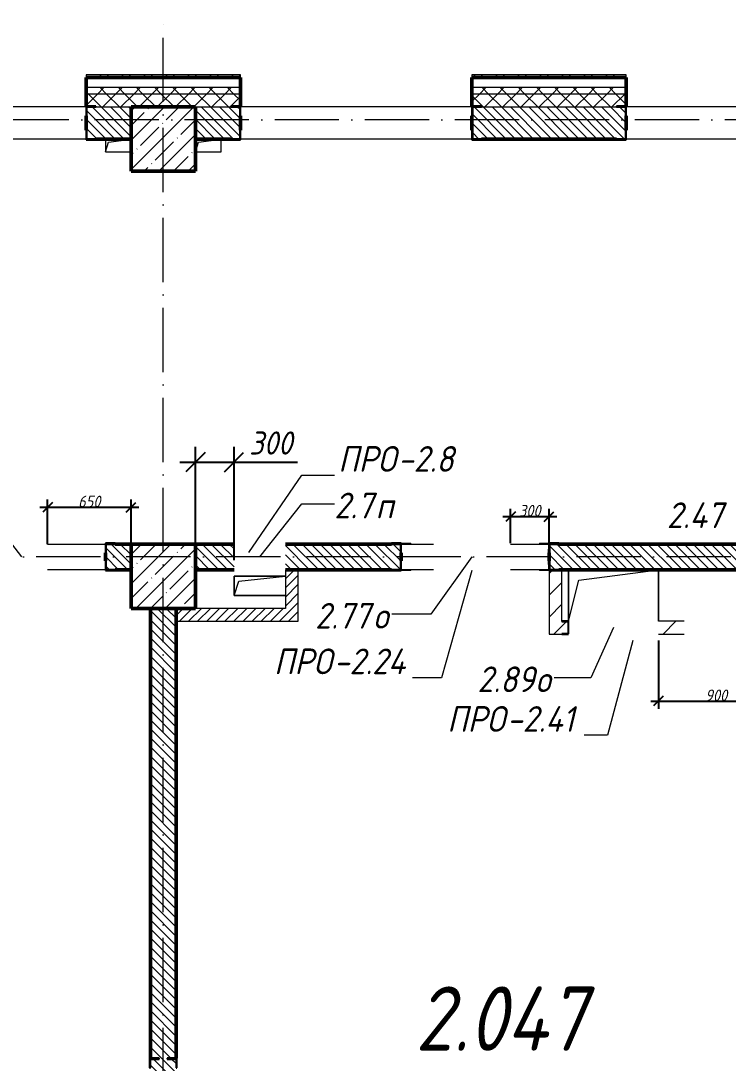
# Model space of a CAD drawing. Header units: millimetres. Extents: x -401725 to 250493, y 305116 to 802890.
# Drawn here: x 27833 to 33333, y 312586 to 320693 of the extents above; entities that cross this region are included whole.
import ezdxf

# ---------------------------------------------------------------- set-up
doc = ezdxf.new("R2010")
doc.units = ezdxf.units.MM
doc.linetypes.add('50_200_ШТРИХ_1Т_ш5_п1_п1_', pattern=[700, 500, -100, 0, -100])
for name, color, linetype, lineweight in [('A-____-____-DIMS', 7, 'Continuous', 9), ('A-FLOR-____-OTLN', 7, 'Continuous', 9), ('A-GENM-____-IDEN', 7, 'Continuous', 9), ('A-GENM-____-MCUT', 7, 'Continuous', 25), ('A-GENM-____-OTLN', 7, 'Continuous', 9), ('A-GENM-____-OTLN-1', 7, 'Continuous', 25), ('A-GLAZ-____-IDEN', 7, 'Continuous', 9), ('A-WALL-____-MCUT-2', 7, 'Continuous', 50), ('A-WALL-____-MCUT-3', 7, 'Continuous', 9), ('A-WALL-____-OTLN', 7, 'Continuous', 9), ('A-WALL-____-PATT-1', 7, 'Continuous', 9), ('A-WALL-FNSH-MCUT-1', 7, 'Continuous', 9), ('I-WALL-____-OTLN', 7, 'Continuous', 9), ('S-COLS-____-MCUT', 7, 'Continuous', 50), ('S-COLS-____-OTLN', 7, 'Continuous', 9), ('S-GRID-____-OTLN-1', 7, '50_200_ШТРИХ_1Т_ш5_п1_п1_', 9), ('Марки помещений', 7, 'Continuous', 9)]:
    doc.layers.add(name, color=color, linetype=linetype, lineweight=lineweight)
doc.styles.add('ISOCPEUR_I_10', font='isocpeui.ttf', dxfattribs={"width": 0.9, "height": 180})
doc.styles.add('ISOCPEUR_I_3', font='isocpeui.ttf', dxfattribs={"width": 0.85, "height": 2.2})
doc.styles.add('ISOCPEUR_I_7', font='isocpeui.ttf', dxfattribs={"width": 0.9, "height": 90})
doc.styles.add('ISOCPEUR_I_9', font='isocpeui.ttf', dxfattribs={"width": 0.9, "height": 250})
doc.dimstyles.new('ISO-1_8_0_9К_СРЕДНИЙ_Кладочные_2', dxfattribs={"dimscale": 304.8, "dimtxt": 89.638306, "dimasz": 0.246063, "dimexe": 0.19685, "dimexo": 0, "dimgap": 0, "dimtad": 1, "dimdec": 3, "dimrnd": 0.001, "dimdsep": 46, "dimtxsty": 'ISOCPEUR_I_7', "dimblk1": 'OBLIQUE', "dimblk2": 'OBLIQUE', "dimsah": 1, "dimcen": 0.09, "dimdle": 0.19685, "dimazin": 0, "dimtfac": 1, "dimtdec": 4, "dimtix": 1, "dimtmove": 1, "dimatfit": 3, "dimfxl": 1, "dimtvp": 1, "dimtolj": 1, "dimtzin": 0, "dimarcsym": 2})
doc.dimstyles.new('ISO-1_8_0_9К_СРЕДНИЙ_Кладочные_3', dxfattribs={"dimscale": 304.8, "dimtxt": 179.276612, "dimasz": 0.492126, "dimexe": 0.393701, "dimexo": 0, "dimgap": 0, "dimtad": 1, "dimdec": 3, "dimrnd": 0.001, "dimdsep": 46, "dimtxsty": 'ISOCPEUR_I_10', "dimblk1": 'OBLIQUE', "dimblk2": 'OBLIQUE', "dimsah": 1, "dimcen": 0.09, "dimdle": 0.393701, "dimazin": 0, "dimtfac": 1, "dimtdec": 4, "dimtix": 1, "dimtmove": 0, "dimatfit": 3, "dimfxl": 1, "dimtvp": 1, "dimtolj": 1, "dimtzin": 0, "dimarcsym": 2})
pattern_1 = [(135, (-15659.08, 310542.9), (-35.35534, -35.35534), [])]
pattern_2 = [(45, (-15659.08, 310542.9), (-70.71068, 70.71068), []), (135, (-15659.08, 310542.9), (-70.71068, -70.71068), [])]
pattern_3 = [(45, (-15659.08, 310542.9), (-35.35534, 35.35534), [])]
pattern_4 = [(45, (-15659.08, 310542.9), (-84.8528, 84.8528), [])]

# ---------------------------------------------------------------- blocks, each defined once
blk = doc.blocks.new('BSC_Колонна _Прямоугольная - 500х500-V90-АР1_План отверстий 2 этажа в осях 1-64_А-ГГ')
at = {"layer": 'S-COLS-____-OTLN'}
h = blk.add_hatch(dxfattribs=at)
h.set_pattern_fill('FP_119', color=256, style=0, pattern_type=2)
h.set_pattern_definition([(45, (-44600, -5831.04), (-114.04925, 114.04925), []), (45, (-44485.95, -5831.04), (-114.04925, 114.04925), [201.613, -40.323, 3.353, -36.97])])
h.paths.add_polyline_path([(-250, -250), (250, -250), (250, 250), (-250, 250)], flags=0)
at = {"layer": 'S-COLS-____-MCUT'}
for p, q in [((250, 250), (-250, 250)), ((-250, 250), (-250, -250)), ((250, -250), (250, 250)), ((-250, -250), (250, -250))]:
    blk.add_line(p, q, dxfattribs=at)
blk = doc.blocks.new('Фахверк_СКБ_Уголок - 250_2700-27497298-АР1_План отверстий 2 этажа в осях 1-64_А-ГГ')
at = {"layer": 'A-GENM-____-MCUT'}
for p, q in [((200, 181), (125, 181)), ((125, 181), (125, 106)), ((131, 106), (131, 175)), ((131, 175), (200, 175)), ((200, 175), (200, 181)), ((125, 106), (131, 106)), ((131, -6), (125, -6)), ((125, -6), (125, -81)), ((125, -81), (200, -81)), ((131, -75), (131, -6)), ((200, -75), (131, -75)), ((200, -81), (200, -75))]:
    blk.add_line(p, q, dxfattribs=at)
blk = doc.blocks.new('154_Стойка_СКБ_Уголок - СМ-2180_200-28268025-АР1_План отверстий 2 этажа в осях 1-64_А-ГГ')
at = {"layer": 'A-GENM-____-MCUT'}
for p, q in [((125, 156), (125, 81)), ((200, 156), (125, 156)), ((131, 81), (131, 150)), ((131, 150), (200, 150)), ((200, 150), (200, 156)), ((125, 81), (131, 81)), ((131, 19), (125, 19)), ((125, 19), (125, -56)), ((131, -50), (131, 19)), ((125, -56), (200, -56)), ((200, -50), (131, -50)), ((200, -56), (200, -50))]:
    blk.add_line(p, q, dxfattribs=at)
blk = doc.blocks.new('Стойка_Влож_Уголок_Опорный - Уголок-28213941-АР1_План отверстий 2 этажа в осях 1-64_А-ГГ')
at = {"layer": 'A-GENM-____-OTLN'}
for p, q in [((-212, -6), (-212, 0)), ((0, 0), (0, -6)), ((-212, -75), (-212, -6)), ((-212, -6), (-206, -6)), ((-212, -75), (-206, -75)), ((-6, -6), (0, -6)), ((-6, -75), (0, -75)), ((0, -6), (0, -75))]:
    blk.add_line(p, q, dxfattribs=at)
blk = doc.blocks.new('Стойка_Влож_Полоса боковая - Полоса-V142-АР1_План отверстий 2 этажа в осях 1-64_А-ГГ')
at = {"layer": 'A-GENM-____-OTLN'}
for p, q in [((-5, 60), (0, 60)), ((-5, -60), (-5, 60)), ((0, -60), (-5, -60))]:
    blk.add_line(p, q, dxfattribs=at)
blk = doc.blocks.new('Фахверк_СКБ_Уголок - 200_3960-28268576-АР1_План отверстий 2 этажа в осях 1-64_А-ГГ')
at = {"layer": 'A-GENM-____-MCUT'}
for p, q in [((200, 156), (125, 156)), ((125, 156), (125, 81)), ((131, 81), (131, 150)), ((131, 150), (200, 150)), ((200, 150), (200, 156)), ((125, 81), (131, 81)), ((131, 19), (125, 19)), ((125, 19), (125, -56)), ((131, -50), (131, 19)), ((125, -56), (200, -56)), ((200, -50), (131, -50)), ((200, -56), (200, -50))]:
    blk.add_line(p, q, dxfattribs=at)
blk = doc.blocks.new('Фахверк_СКБ_Уголок - 200_3550-28267367-АР1_План отверстий 2 этажа в осях 1-64_А-ГГ')
at = {"layer": 'A-GENM-____-MCUT'}
for p, q in [((200, 156), (125, 156)), ((125, 156), (125, 81)), ((131, 81), (131, 150)), ((131, 150), (200, 150)), ((200, 150), (200, 156)), ((125, 81), (131, 81)), ((131, 19), (125, 19)), ((125, 19), (125, -56)), ((131, -50), (131, 19)), ((125, -56), (200, -56)), ((200, -50), (131, -50)), ((200, -56), (200, -50))]:
    blk.add_line(p, q, dxfattribs=at)
blk = doc.blocks.new('AR_Отверстие прямоугольное _в плите_ - AR_Отверстие прямоугольное _в плите_-V155-АР1_План отверстий 2 этажа в осях 1-64_А-ГГ')
at = {"layer": 'A-GENM-____-OTLN'}
for p, q in [((200, 75), (-200, 75)), ((-200, 75), (-200, -75)), ((-200, -75), (-162.5, 37.5)), ((-162.5, 37.5), (200, 75)), ((-200, -75), (200, -75))]:
    blk.add_line(p, q, dxfattribs=at)
blk = doc.blocks.new('AR_Отверстие прямоугольное _в плите_ - AR_Отверстие прямоугольное _в плите_-V165-АР1_План отверстий 2 этажа в осях 1-64_А-ГГ')
at = {"layer": 'A-GENM-____-OTLN'}
for p, q in [((-100, 50), (-100, -50)), ((-100, -50), (-75, 25)), ((-75, 25), (100, 50)), ((-100, -50), (100, -50))]:
    blk.add_line(p, q, dxfattribs=at)
blk = doc.blocks.new('AR_Отверстие прямоугольное _в плите_ - AR_Отверстие прямоугольное _в плите_-V166-АР1_План отверстий 2 этажа в осях 1-64_А-ГГ')
at = {"layer": 'A-GENM-____-OTLN'}
for p, q in [((-100, -50), (-75, 25)), ((-75, 25), (100, 50)), ((100, -50), (100, 50)), ((-100, -50), (100, -50))]:
    blk.add_line(p, q, dxfattribs=at)
blk = doc.blocks.new('AR_Отверстие прямоугольное _в плите_ - AR_Отверстие прямоугольное _в плите_-30552525-АР1_План отверстий 2 этажа в осях 1-64_А-ГГ')
at = {"layer": 'A-GENM-____-OTLN'}
for p, q in [((-350, 200), (-350, -200)), ((-270, 120), (350, 200)), ((350, -200), (350, 200)), ((-350, -200), (-270, 120))]:
    blk.add_line(p, q, dxfattribs=at)
blk = doc.blocks.new('154_Фахверк_СКБ_Швеллер - Тип_100_3960_зеркало-V199-АР1_План отверстий 2 этажа в осях 1-64_А-ГГ')
at = {"layer": 'A-GENM-____-MCUT'}
for p, q in [((175, 50), (125, 50)), ((128, 47), (175, 47)), ((128, -47), (128, 47)), ((175, 47), (175, 50)), ((125, -50), (175, -50)), ((175, -47), (128, -47)), ((175, -50), (175, -47))]:
    blk.add_line(p, q, dxfattribs=at)
blk = doc.blocks.new('_Oblique')
at = {"color": 0, "linetype": 'ByBlock', "lineweight": -2}
blk.add_line((-0.5, -0.5), (0.5, 0.5), dxfattribs=at)
blk = doc.blocks.new('*D9356')
at = {"layer": 'A-____-____-DIMS', "color": 0, "lineweight": -2, "transparency": 16777216}
for p, q in [((29190.9, 316623.9), (29190.9, 317379.9)), ((29490.9, 316499.3), (29490.9, 317379.9)), ((29070.9, 317259.9), (29490.9, 317259.9)), ((29490.9, 317259.9), (29985, 317259.9))]:
    blk.add_line(p, q, dxfattribs=at)
at = {"layer": 'Defpoints', "color": 0, "transparency": 16777216}
for p in [(29490.9, 317259.9), (29190.9, 316623.9), (29490.9, 316499.3)]:
    blk.add_point(p, dxfattribs=at)
at = {"layer": 'A-____-____-DIMS', "color": 0, "lineweight": -2, "transparency": 16777216, "xscale": 150, "yscale": 150, "zscale": 150, "rotation": 180}
blk.add_blockref('_Oblique', (29190.9, 317259.9), dxfattribs=at)
at = {"layer": 'A-____-____-DIMS', "color": 0, "lineweight": -2, "transparency": 16777216, "xscale": 150, "yscale": 150, "zscale": 150}
blk.add_blockref('_Oblique', (29490.9, 317259.9), dxfattribs=at)
at = {"layer": 'A-____-____-DIMS', "color": 0, "transparency": 16777216, "insert": (29608.2, 317499.9), "char_height": 180, "width": 409.578, "attachment_point": 1, "line_spacing_factor": 1.149209, "style": 'ISOCPEUR_I_10'}
blk.add_mtext('\\A1;300', dxfattribs=at)
blk = doc.blocks.new('*D9280')
at = {"layer": 'A-____-____-DIMS', "color": 0, "lineweight": -2, "transparency": 16777216}
for p, q in [((32790.9, 315873.9), (32790.9, 315342.7)), ((33690.9, 315923.9), (33690.9, 315342.7)), ((32730.9, 315402.7), (33750.9, 315402.7))]:
    blk.add_line(p, q, dxfattribs=at)
at = {"layer": 'Defpoints', "color": 0, "transparency": 16777216}
for p in [(32790.9, 315873.9), (33690.9, 315923.9), (33690.9, 315402.7)]:
    blk.add_point(p, dxfattribs=at)
at = {"layer": 'A-____-____-DIMS', "color": 0, "lineweight": -2, "transparency": 16777216, "xscale": 75, "yscale": 75, "zscale": 75, "rotation": 180}
blk.add_blockref('_Oblique', (32790.9, 315402.7), dxfattribs=at)
at = {"layer": 'A-____-____-DIMS', "color": 0, "lineweight": -2, "transparency": 16777216, "xscale": 75, "yscale": 75, "zscale": 75}
blk.add_blockref('_Oblique', (33690.9, 315402.7), dxfattribs=at)
at = {"layer": 'A-____-____-DIMS', "color": 0, "transparency": 16777216, "insert": (33240.9, 315447.7), "char_height": 90, "width": 409.578, "attachment_point": 5, "style": 'ISOCPEUR_I_7'}
blk.add_mtext('\\A1;900', dxfattribs=at)
blk = doc.blocks.new('*D9283')
at = {"layer": 'A-____-____-DIMS', "color": 0, "lineweight": -2, "transparency": 16777216}
for p, q in [((31580.9, 316838.1), (32000.9, 316838.1)), ((31640.9, 316629.9), (31640.9, 316898.1)), ((31940.9, 316423.9), (31940.9, 316898.1))]:
    blk.add_line(p, q, dxfattribs=at)
at = {"layer": 'Defpoints', "color": 0, "transparency": 16777216}
for p in [(31940.9, 316838.1), (31640.9, 316629.9), (31940.9, 316423.9)]:
    blk.add_point(p, dxfattribs=at)
at = {"layer": 'A-____-____-DIMS', "color": 0, "lineweight": -2, "transparency": 16777216, "xscale": 75, "yscale": 75, "zscale": 75, "rotation": 180}
blk.add_blockref('_Oblique', (31640.9, 316838.1), dxfattribs=at)
at = {"layer": 'A-____-____-DIMS', "color": 0, "lineweight": -2, "transparency": 16777216, "xscale": 75, "yscale": 75, "zscale": 75}
blk.add_blockref('_Oblique', (31940.9, 316838.1), dxfattribs=at)
at = {"layer": 'A-____-____-DIMS', "color": 0, "transparency": 16777216, "insert": (31790.9, 316883.1), "char_height": 90, "width": 409.578, "attachment_point": 5, "style": 'ISOCPEUR_I_7'}
blk.add_mtext('\\A1;300', dxfattribs=at)
blk = doc.blocks.new('*D9284')
at = {"layer": 'A-____-____-DIMS', "color": 0, "lineweight": -2, "transparency": 16777216}
for p, q in [((27980.9, 316910), (28750.9, 316910)), ((28040.9, 316623.9), (28040.9, 316970)), ((28690.9, 316623.9), (28690.9, 316970))]:
    blk.add_line(p, q, dxfattribs=at)
at = {"layer": 'Defpoints', "color": 0, "transparency": 16777216}
for p in [(28690.9, 316910), (28040.9, 316623.9), (28690.9, 316623.9)]:
    blk.add_point(p, dxfattribs=at)
at = {"layer": 'A-____-____-DIMS', "color": 0, "lineweight": -2, "transparency": 16777216, "xscale": 75, "yscale": 75, "zscale": 75, "rotation": 180}
blk.add_blockref('_Oblique', (28040.9, 316910), dxfattribs=at)
at = {"layer": 'A-____-____-DIMS', "color": 0, "lineweight": -2, "transparency": 16777216, "xscale": 75, "yscale": 75, "zscale": 75}
blk.add_blockref('_Oblique', (28690.9, 316910), dxfattribs=at)
at = {"layer": 'A-____-____-DIMS', "color": 0, "transparency": 16777216, "insert": (28365.9, 316955), "char_height": 90, "width": 409.578, "attachment_point": 5, "style": 'ISOCPEUR_I_7'}
blk.add_mtext('\\A1;650', dxfattribs=at)

msp = doc.modelspace()

# ---------------------------------------------------------------- hatches: boundary and pattern name
at = {"layer": 'A-WALL-____-PATT-1'}
h = msp.add_hatch(dxfattribs=at)
h.set_pattern_fill('FP_3', color=256, style=0, pattern_type=2)
h.set_pattern_definition([(45, (-15659.08, 310542.9), (-85.53659, 85.53659), []), (45, (-15602.06, 310542.9), (-85.53659, 85.53659), [])])
h.paths.add_polyline_path([(56205.9187, 320253.9433), (56205.9187, 320273.9433), (52340.9187, 320273.9433), (52340.9187, 320253.9433), (55025.8006, 320253.9433)], flags=0)
h.paths.add_polyline_path([(50540.9187, 320253.9433), (50540.9187, 320273.9433), (49340.9187, 320273.9433), (49340.9187, 320253.9433), (49723.4078, 320253.9433)], flags=0)
h.paths.add_polyline_path([(47540.9187, 320253.9433), (47540.9187, 320273.9433), (46340.9187, 320273.9433), (46340.9187, 320253.9433), (47072.2113, 320253.9433)], flags=0)
h.paths.add_polyline_path([(43537.2827, 320253.9433), (44540.9187, 320253.9433), (44540.9187, 320273.9433), (43340.9187, 320273.9433), (43340.9187, 320253.9433)], flags=0)
h.paths.add_polyline_path([(40886.0863, 320253.9433), (41540.9187, 320253.9433), (41540.9187, 320273.9433), (40340.9187, 320273.9433), (40340.9187, 320253.9433)], flags=0)
h.paths.add_polyline_path([(38540.9187, 320253.9433), (38540.9187, 320273.9433), (37340.9187, 320273.9433), (37340.9187, 320253.9433), (37351.1577, 320253.9433)], flags=0)
h.paths.add_polyline_path([(35540.9187, 320253.9433), (35540.9187, 320273.9433), (34340.9187, 320273.9433), (34340.9187, 320253.9433), (34699.9613, 320253.9433)], flags=0)
h.paths.add_polyline_path([(29540.9187, 320253.9433), (29540.9187, 320273.9433), (28340.9187, 320273.9433), (28340.9187, 320253.9433), (28513.8363, 320253.9433)], flags=0)
h.paths.add_polyline_path([(31340.9187, 320253.9433), (32540.9187, 320253.9433), (32540.9187, 320273.9433), (31340.9187, 320273.9433)], flags=0)
h.paths.add_polyline_path([(25340.9187, 320253.9433), (26540.9187, 320253.9433), (26540.9187, 320273.9433), (25340.9187, 320273.9433)], flags=0)
h.paths.add_polyline_path([(22675.9187, 320253.9433), (23540.9187, 320253.9433), (23540.9187, 320273.9433), (22675.9187, 320273.9433)], flags=0)
h = msp.add_hatch(dxfattribs=at)
h.set_pattern_fill('FP_1', color=256, style=0, pattern_type=2)
h.set_pattern_definition(pattern_2)
h.paths.add_polyline_path([(58690.9187, 320123.9433), (58690.9187, 320173.9433), (52340.9187, 320173.9433), (52340.9187, 320123.9433), (58560.7292, 320123.9433)], flags=0)
h.paths.add_polyline_path([(49723.4078, 320123.9433), (50540.9187, 320123.9433), (50540.9187, 320173.9433), (49340.9187, 320173.9433), (49340.9187, 320123.9433)], flags=0)
h.paths.add_polyline_path([(47540.9187, 320123.9433), (47540.9187, 320173.9433), (46340.9187, 320173.9433), (46340.9187, 320123.9433), (47072.2113, 320123.9433)], flags=0)
h.paths.add_polyline_path([(44540.9187, 320123.9433), (44540.9187, 320173.9433), (43340.9187, 320173.9433), (43340.9187, 320123.9433), (44421.0149, 320123.9433)], flags=0)
h.paths.add_polyline_path([(41540.9187, 320123.9433), (41540.9187, 320173.9433), (40340.9187, 320173.9433), (40340.9187, 320123.9433), (40886.0863, 320123.9433)], flags=0)
h.paths.add_polyline_path([(37340.9187, 320123.9433), (38540.9187, 320123.9433), (38540.9187, 320173.9433), (37340.9187, 320173.9433)], flags=0)
h.paths.add_polyline_path([(34340.9187, 320123.9433), (35540.9187, 320123.9433), (35540.9187, 320173.9433), (34340.9187, 320173.9433)], flags=0)
h.paths.add_polyline_path([(32048.7649, 320123.9433), (32540.9187, 320123.9433), (32540.9187, 320173.9433), (31340.9187, 320173.9433), (31340.9187, 320123.9433)], flags=0)
h.paths.add_polyline_path([(29540.9187, 320123.9433), (29540.9187, 320173.9433), (28340.9187, 320173.9433), (28340.9187, 320123.9433), (28513.8363, 320123.9433)], flags=0)
h.paths.add_polyline_path([(26540.9187, 320123.9433), (26540.9187, 320173.9433), (25340.9187, 320173.9433), (25340.9187, 320123.9433), (25862.6399, 320123.9433)], flags=0)
h.paths.add_polyline_path([(22140.9187, 320123.9433), (23540.9187, 320123.9433), (23540.9187, 320173.9433), (22140.9187, 320173.9433)], flags=0)
h.paths.add_polyline_path([(20340.9187, 320123.9433), (20340.9187, 320173.9433), (19140.9187, 320173.9433), (19140.9187, 320123.9433), (19676.5149, 320123.9433)], flags=0)
h.paths.add_polyline_path([(11340.9187, 320123.9433), (11340.9187, 320173.9433), (8170.9187, 320173.9433), (8170.9187, 320123.9433), (9071.7291, 320123.9433)], flags=0)
h = msp.add_hatch(dxfattribs=at)
h.set_pattern_fill('FP_1', color=256, style=0, pattern_type=2)
h.set_pattern_definition(pattern_2)
h.paths.add_polyline_path([(58690.9187, 320023.9433), (58690.9187, 320123.9433), (52340.9187, 320123.9433), (52340.9187, 320029.9433), (52415.9187, 320029.9433), (52415.9187, 320023.9433), (58560.7292, 320023.9433)], flags=0)
h.paths.add_polyline_path([(49723.4078, 320023.9433), (50465.9187, 320023.9433), (50465.9187, 320029.9433), (50540.9187, 320029.9433), (50540.9187, 320123.9433), (49340.9187, 320123.9433), (49340.9187, 320029.9433), (49415.9187, 320029.9433), (49415.9187, 320023.9433)], flags=0)
h.paths.add_polyline_path([(47465.9187, 320023.9433), (47465.9187, 320029.9433), (47540.9187, 320029.9433), (47540.9187, 320123.9433), (46340.9187, 320123.9433), (46340.9187, 320029.9433), (46415.9187, 320029.9433), (46415.9187, 320023.9433), (47190.9187, 320023.9433)], flags=0)
h.paths.add_polyline_path([(43690.9187, 320023.9433), (44465.9187, 320023.9433), (44465.9187, 320029.9433), (44540.9187, 320029.9433), (44540.9187, 320123.9433), (43340.9187, 320123.9433), (43340.9187, 320029.9433), (43415.9187, 320029.9433), (43415.9187, 320023.9433), (43537.2827, 320023.9433)], flags=0)
h.paths.add_polyline_path([(40886.0863, 320023.9433), (41465.9187, 320023.9433), (41465.9187, 320029.9433), (41540.9187, 320029.9433), (41540.9187, 320123.9433), (40340.9187, 320123.9433), (40340.9187, 320029.9433), (40415.9187, 320029.9433), (40415.9187, 320023.9433)], flags=0)
h.paths.add_polyline_path([(38190.9187, 320023.9433), (38465.9187, 320023.9433), (38465.9187, 320029.9433), (38540.9187, 320029.9433), (38540.9187, 320123.9433), (37340.9187, 320123.9433), (37340.9187, 320029.9433), (37415.9187, 320029.9433), (37415.9187, 320023.9433), (37690.9187, 320023.9433)], flags=0)
h.paths.add_polyline_path([(35190.9187, 320023.9433), (35465.9187, 320023.9433), (35465.9187, 320029.9433), (35540.9187, 320029.9433), (35540.9187, 320123.9433), (34340.9187, 320123.9433), (34340.9187, 320029.9433), (34415.9187, 320029.9433), (34415.9187, 320023.9433), (34699.9613, 320023.9433)], flags=0)
h.paths.add_polyline_path([(32465.9187, 320023.9433), (32465.9187, 320029.9433), (32540.9187, 320029.9433), (32540.9187, 320123.9433), (31340.9187, 320123.9433), (31340.9187, 320029.9433), (31415.9187, 320029.9433), (31415.9187, 320023.9433), (32048.7649, 320023.9433)], flags=0)
h.paths.add_polyline_path([(29465.9187, 320023.9433), (29465.9187, 320029.9433), (29540.9187, 320029.9433), (29540.9187, 320123.9433), (28340.9187, 320123.9433), (28340.9187, 320029.9433), (28415.9187, 320029.9433), (28415.9187, 320023.9433), (29190.9187, 320023.9433)], flags=0)
h.paths.add_polyline_path([(25415.9187, 320023.9433), (26465.9187, 320023.9433), (26465.9187, 320029.9433), (26540.9187, 320029.9433), (26540.9187, 320123.9433), (25340.9187, 320123.9433), (25340.9187, 320029.9433), (25415.9187, 320029.9433)], flags=0)
h.paths.add_polyline_path([(23190.9187, 320023.9433), (23465.9187, 320023.9433), (23465.9187, 320029.9433), (23540.9187, 320029.9433), (23540.9187, 320123.9433), (22140.9187, 320123.9433), (22140.9187, 320023.9433), (22640.9187, 320023.9433)], flags=0)
h.paths.add_polyline_path([(19676.5149, 320023.9433), (20265.9187, 320023.9433), (20265.9187, 320029.9433), (20340.9187, 320029.9433), (20340.9187, 320123.9433), (19140.9187, 320123.9433), (19140.9187, 320023.9433), (19640.9187, 320023.9433)], flags=0)
h.paths.add_polyline_path([(11265.9187, 320023.9433), (11265.9187, 320029.9433), (11340.9187, 320029.9433), (11340.9187, 320123.9433), (8170.9187, 320123.9433), (8170.9187, 320023.9433), (10640.9187, 320023.9433)], flags=0)
h = msp.add_hatch(dxfattribs=at)
h.set_pattern_fill('FP_6', color=256, style=0, pattern_type=2)
h.set_pattern_definition(pattern_1)
h.paths.add_polyline_path([(28346.9187, 319773.9433), (28690.9187, 319773.9433), (28690.9187, 320023.9433), (28346.9187, 320023.9433), (28346.9187, 319954.9433), (28340.9187, 319954.9433), (28340.9187, 319842.9433), (28346.9187, 319842.9433), (28346.9187, 319778.229)], flags=0)
h.paths.add_polyline_path([(26465.9187, 319773.9433), (26534.9187, 319773.9433), (26534.9187, 319842.9433), (26540.9187, 319842.9433), (26540.9187, 319954.9433), (26534.9187, 319954.9433), (26534.9187, 320023.9433), (26190.9187, 320023.9433), (26190.9187, 319773.9433)], flags=0)
h = msp.add_hatch(dxfattribs=at)
h.set_pattern_fill('FP_6', color=256, style=0, pattern_type=2)
h.set_pattern_definition(pattern_1)
h.paths.add_polyline_path([(34415.9187, 319773.9433), (34690.9187, 319773.9433), (34690.9187, 320023.9433), (34346.9187, 320023.9433), (34346.9187, 319954.9433), (34340.9187, 319954.9433), (34340.9187, 319842.9433), (34346.9187, 319842.9433), (34346.9187, 319773.9433)], flags=0)
h.paths.add_polyline_path([(31415.9187, 319773.9433), (32534.9187, 319773.9433), (32534.9187, 319842.9433), (32540.9187, 319842.9433), (32540.9187, 319954.9433), (32534.9187, 319954.9433), (32534.9187, 320023.9433), (31346.9187, 320023.9433), (31346.9187, 319954.9433), (31340.9187, 319954.9433), (31340.9187, 319842.9433), (31346.9187, 319842.9433), (31346.9187, 319773.9433)], flags=0)
h.paths.add_polyline_path([(29465.9187, 319773.9433), (29534.9187, 319773.9433), (29534.9187, 319842.9433), (29540.9187, 319842.9433), (29540.9187, 319954.9433), (29534.9187, 319954.9433), (29534.9187, 320023.9433), (29190.9187, 320023.9433), (29190.9187, 319773.9433)], flags=0)
h = msp.add_hatch(dxfattribs=at)
h.set_pattern_fill('FP_6', color=256, style=0, pattern_type=2)
h.set_pattern_definition(pattern_1)
h.paths.add_polyline_path([(28565.9187, 316423.9433), (28690.9187, 316423.9433), (28690.9187, 316623.9433), (28496.9187, 316623.9433), (28496.9187, 316554.9433), (28490.9187, 316554.9433), (28490.9187, 316492.9433), (28496.9187, 316492.9433), (28496.9187, 316423.9433), (28513.8363, 316423.9433)], flags=0)
h.paths.add_polyline_path([(26746.372, 316423.9433), (26784.9187, 316423.9433), (26784.9187, 316492.9433), (26790.9187, 316492.9433), (26790.9187, 316554.9433), (26784.9187, 316554.9433), (26784.9187, 316623.9433), (26190.9187, 316623.9433), (26190.9187, 316423.9433), (26715.9187, 316423.9433)], flags=0)
h = msp.add_hatch(dxfattribs=at)
h.set_pattern_fill('FP_6', color=256, style=0, pattern_type=2)
h.set_pattern_definition(pattern_1)
h.paths.add_polyline_path([(33816.2292, 316423.9433), (34690.9187, 316423.9433), (34690.9187, 316623.9433), (31946.9187, 316623.9433), (31946.9187, 316554.9433), (31940.9187, 316554.9433), (31940.9187, 316492.9433), (31946.9187, 316492.9433), (31946.9187, 316423.9433), (32048.7649, 316423.9433)], flags=0)
h.paths.add_polyline_path([(29890.9187, 316423.9433), (30784.9187, 316423.9433), (30784.9187, 316492.9433), (30790.9187, 316492.9433), (30790.9187, 316554.9433), (30784.9187, 316554.9433), (30784.9187, 316623.9433), (29890.9187, 316623.9433), (29890.9187, 316511.4433)], flags=0)
h.paths.add_polyline_path([(29190.9187, 316423.9433), (29490.9187, 316423.9433), (29490.9187, 316623.9433), (29190.9187, 316623.9433)], flags=0)
h = msp.add_hatch(dxfattribs=at)
h.set_pattern_fill('FP_5', color=256, style=0, pattern_type=2)
h.set_pattern_definition(pattern_3)
h.paths.add_polyline_path([(29990.9187, 316123.9433), (29990.9187, 316423.9433), (29890.9187, 316423.9433), (29890.9187, 316123.9433)], flags=0)
h = msp.add_hatch(dxfattribs=at)
h.set_pattern_fill('FP_4', color=256, style=0, pattern_type=2)
h.set_pattern_definition(pattern_4)
h.paths.add_polyline_path([(32040.9187, 315923.9433), (32040.9187, 316423.9433), (32015.9187, 316423.9433), (32015.9187, 316417.9433), (31940.9187, 316417.9433), (31940.9187, 315923.9433)], flags=0)
h = msp.add_hatch(dxfattribs=at)
h.set_pattern_fill('FP_6', color=256, style=0, pattern_type=2)
h.set_pattern_definition(pattern_1)
h.paths.add_polyline_path([(28840.9187, 309123.9433), (29040.9187, 309123.9433), (29040.9187, 312617.9433), (28971.9187, 312617.9433), (28971.9187, 312623.9433), (29040.9187, 312623.9433), (29040.9187, 316123.9433), (28840.9187, 316123.9433), (28840.9187, 312623.9433), (28909.9187, 312623.9433), (28909.9187, 312617.9433), (28840.9187, 312617.9433), (28840.9187, 309558.8219)], flags=0)
h = msp.add_hatch(dxfattribs=at)
h.set_pattern_fill('FP_5', color=256, style=0, pattern_type=2)
h.set_pattern_definition(pattern_3)
h.paths.add_polyline_path([(29190.9187, 316023.9433), (29990.9187, 316023.9433), (29990.9187, 316123.9433), (29040.9187, 316123.9433), (29040.9187, 316023.9433)], flags=0)
h = msp.add_hatch(dxfattribs=at)
h.set_pattern_fill('FP_4', color=256, style=0, pattern_type=2)
h.set_pattern_definition(pattern_4)
h.paths.add_polyline_path([(32790.9187, 315923.9433), (32990.9187, 315923.9433), (32990.9187, 316023.9433), (32790.9187, 316023.9433)], flags=0)
h.paths.add_polyline_path([(33816.2292, 315923.9433), (33890.9187, 315923.9433), (33890.9187, 316023.9433), (33690.9187, 316023.9433), (33690.9187, 315923.9433)], flags=0)
h.paths.add_polyline_path([(34840.9187, 315923.9433), (34840.9187, 316023.9433), (34240.9187, 316023.9433), (34240.9187, 315923.9433)], flags=0)
h.paths.add_polyline_path([(32042.4187, 315926.9433), (32087.9187, 315926.9433), (32087.9187, 316020.9433), (32040.9187, 316020.9433), (32040.9187, 315926.9433)], flags=0)
at = {"layer": 'S-COLS-____-OTLN'}
h = msp.add_hatch(dxfattribs=at)
h.set_pattern_fill('FP_25', color=256, style=0, pattern_type=2)
h.set_pattern_definition([(45, (-15659.08, 310542.9), (-114.04925, 114.04925), []), (45, (-15545.03, 310542.9), (-114.04925, 114.04925), [201.612, -40.322, 3.353, -36.97])])
h.paths.add_polyline_path([(28690.9187, 319523.9433), (29190.9187, 319523.9433), (29190.9187, 320023.9433), (28690.9187, 320023.9433), (28690.9187, 319878.7498)], flags=0)

# ---------------------------------------------------------------- linework, layer by layer
at = {"layer": 'A-FLOR-____-OTLN'}
for p, q in [((32090.8199, 316023.9433), (32090.8199, 316423.9433)), ((32790.8199, 316423.9433), (32790.8199, 316023.9433)), ((29490.9187, 316373.9433), (29890.9187, 316373.9433)), ((29490.9187, 316223.9433), (29490.9187, 316373.9433)), ((29890.9187, 316223.9433), (29490.9187, 316223.9433))]:
    msp.add_line(p, q, dxfattribs=at)
at = {"layer": 'A-GENM-____-IDEN'}
for p, q in [((29606.7152, 316557.1678), (30017.1169, 317158.8872)), ((30017.1169, 317158.8872), (30271.1662, 317158.8872)), ((31340.9187, 316417.9433), (31105.3536, 315584.4134)), ((32590.9187, 315873.9433), (32395.8921, 315136.4832)), ((31105.3536, 315584.4134), (30879.0402, 315584.4134)), ((32395.8921, 315136.4832), (32214.4964, 315136.4832))]:
    msp.add_line(p, q, dxfattribs=at)
at = {"layer": 'A-GLAZ-____-IDEN'}
for p, q in [((27840.9187, 316523.9433), (27461.4029, 317017.327)), ((29690.9187, 316523.9433), (30017.1169, 316936.1338)), ((30017.1169, 316936.1338), (30271.1662, 316936.1338)), ((31340.9187, 316523.9433), (31021.0318, 316078.4529)), ((31021.0318, 316078.4529), (30717.3648, 316078.4529)), ((32440.9187, 315973.9433), (32265.8446, 315584.4134)), ((32265.8446, 315584.4134), (31979.2145, 315584.4134))]:
    msp.add_line(p, q, dxfattribs=at)
at = {"layer": 'A-WALL-____-MCUT-2'}
for p, q in [((29540.9187, 320253.9433), (28340.9187, 320253.9433)), ((28340.9187, 320253.9433), (28340.9187, 320029.9433)), ((29540.9187, 320029.9433), (29540.9187, 320253.9433)), ((32540.9187, 320253.9433), (31340.9187, 320253.9433)), ((31340.9187, 320253.9433), (31340.9187, 320029.9433)), ((32540.9187, 320029.9433), (32540.9187, 320253.9433)), ((28690.9187, 320023.9433), (29190.9187, 320023.9433)), ((28690.9187, 319773.9433), (28690.9187, 320023.9433)), ((29190.9187, 320023.9433), (29190.9187, 319773.9433)), ((28340.9187, 319954.9433), (28340.9187, 319842.9433)), ((29540.9187, 319842.9433), (29540.9187, 319954.9433)), ((31340.9187, 319954.9433), (31340.9187, 319842.9433)), ((32540.9187, 319842.9433), (32540.9187, 319954.9433)), ((28415.9187, 319773.9433), (28690.9187, 319773.9433)), ((29190.9187, 319773.9433), (29465.9187, 319773.9433)), ((31415.9187, 319773.9433), (32465.9187, 319773.9433)), ((28690.9187, 316623.9433), (28565.9187, 316623.9433)), ((29490.9187, 316623.9433), (29190.9187, 316623.9433)), ((30715.9187, 316623.9433), (29890.9187, 316623.9433)), ((34690.9187, 316623.9433), (32015.9187, 316623.9433)), ((28490.9187, 316554.9433), (28490.9187, 316492.9433)), ((30790.9187, 316492.9433), (30790.9187, 316554.9433)), ((31940.9187, 316554.9433), (31940.9187, 316492.9433)), ((28565.9187, 316423.9433), (28690.9187, 316423.9433)), ((29190.9187, 316423.9433), (29490.9187, 316423.9433)), ((29890.9187, 316423.9433), (30715.9187, 316423.9433)), ((32015.9187, 316423.9433), (34690.9187, 316423.9433)), ((28840.9187, 316123.9433), (28840.9187, 312623.9433)), ((29040.9187, 312623.9433), (29040.9187, 316123.9433))]:
    msp.add_line(p, q, dxfattribs=at)
at = {"layer": 'A-WALL-____-MCUT-3'}
for p, q in [((29540.9187, 320173.9433), (28340.9187, 320173.9433)), ((32540.9187, 320173.9433), (31340.9187, 320173.9433)), ((29540.9187, 320123.9433), (28340.9187, 320123.9433)), ((32540.9187, 320123.9433), (31340.9187, 320123.9433)), ((28415.9187, 320023.9433), (28690.9187, 320023.9433)), ((29190.9187, 320023.9433), (29465.9187, 320023.9433)), ((31415.9187, 320023.9433), (32465.9187, 320023.9433))]:
    msp.add_line(p, q, dxfattribs=at)
at = {"layer": 'A-WALL-____-OTLN'}
for p, q in [((28340.9187, 320023.9433), (26540.9187, 320023.9433)), ((31340.9187, 320023.9433), (29540.9187, 320023.9433)), ((34340.9187, 320023.9433), (32540.9187, 320023.9433)), ((28340.9187, 319773.9433), (26540.9187, 319773.9433)), ((31340.9187, 319773.9433), (29540.9187, 319773.9433)), ((34340.9187, 319773.9433), (32540.9187, 319773.9433))]:
    msp.add_line(p, q, dxfattribs=at)
at = {"layer": 'A-WALL-FNSH-MCUT-1'}
for p, q in [((29540.9187, 320273.9433), (28340.9187, 320273.9433)), ((28340.9187, 320273.9433), (28340.9187, 320253.9433)), ((28340.9187, 320253.9433), (28340.9187, 320253.9433)), ((29540.9187, 320253.9433), (29540.9187, 320273.9433)), ((32540.9187, 320273.9433), (31340.9187, 320273.9433)), ((31340.9187, 320273.9433), (31340.9187, 320253.9433)), ((31340.9187, 320253.9433), (31340.9187, 320253.9433)), ((32540.9187, 320253.9433), (32540.9187, 320273.9433)), ((29890.9187, 316423.9433), (29890.9187, 316423.9433)), ((29890.9187, 316423.9433), (29890.9187, 316123.9433)), ((29990.9187, 316023.9433), (29990.9187, 316423.9433)), ((31940.9187, 316417.9433), (31940.9187, 315923.9433)), ((32040.9187, 316023.9433), (32040.9187, 316423.9433)), ((29040.9187, 316123.9433), (29040.9187, 316123.9433)), ((29890.9187, 316123.9433), (29190.9187, 316123.9433)), ((29040.9187, 316023.9433), (29990.9187, 316023.9433)), ((32990.9187, 316023.9433), (32790.9187, 316023.9433)), ((31940.9187, 315923.9433), (32040.9187, 315923.9433)), ((32790.9187, 315923.9433), (32990.9187, 315923.9433))]:
    msp.add_line(p, q, dxfattribs=at)
at = {"layer": 'I-WALL-____-OTLN'}
for p, q in [((28040.9187, 316623.9433), (28490.9187, 316623.9433)), ((30790.9187, 316623.9433), (31040.9187, 316623.9433)), ((31640.9187, 316623.9433), (31940.9187, 316623.9433)), ((28490.9187, 316423.9433), (28040.9187, 316423.9433)), ((31040.9187, 316423.9433), (30790.9187, 316423.9433)), ((31940.9187, 316423.9433), (31640.9187, 316423.9433))]:
    msp.add_line(p, q, dxfattribs=at)
at = {"layer": 'S-COLS-____-MCUT'}
for p, q in [((29190.9187, 320023.9433), (28690.9187, 320023.9433)), ((28690.9187, 320023.9433), (28690.9187, 319523.9433)), ((29190.9187, 319523.9433), (29190.9187, 320023.9433)), ((28690.9187, 319523.9433), (29190.9187, 319523.9433))]:
    msp.add_line(p, q, dxfattribs=at)
at = {"layer": 'S-GRID-____-OTLN-1'}
for p, q in [((28940.9187, 306060.2949), (28940.9187, 320693.4406)), ((88415.3253, 319923.9433), (-20104.6453, 319923.9433)), ((74659.706, 316523.9433), (-20327.8515, 316523.9433))]:
    msp.add_line(p, q, dxfattribs=at)

# ---------------------------------------------------------------- block references
at = {"layer": 'A-GENM-____-OTLN'}
for name, p in [('AR_Отверстие прямоугольное _в плите_ - AR_Отверстие прямоугольное _в плите_-V165-АР1_План отверстий 2 этажа в осях 1-64_А-ГГ', (28590.9187, 319723.9433)), ('AR_Отверстие прямоугольное _в плите_ - AR_Отверстие прямоугольное _в плите_-V166-АР1_План отверстий 2 этажа в осях 1-64_А-ГГ', (29290.9187, 319723.9433)), ('Стойка_Влож_Полоса боковая - Полоса-V142-АР1_План отверстий 2 этажа в осях 1-64_А-ГГ', (31940.9187, 316523.9433)), ('AR_Отверстие прямоугольное _в плите_ - AR_Отверстие прямоугольное _в плите_-30552525-АР1_План отверстий 2 этажа в осях 1-64_А-ГГ', (32440.8199, 316223.9433)), ('AR_Отверстие прямоугольное _в плите_ - AR_Отверстие прямоугольное _в плите_-V155-АР1_План отверстий 2 этажа в осях 1-64_А-ГГ', (29690.9187, 316298.9433))]:
    msp.add_blockref(name, p, dxfattribs=at)
for p, rotation in [((30790.9187, 316629.9433), 89.99999999999955), ((31940.9187, 316417.9433), 269.9999999999995)]:
    msp.add_blockref('Стойка_Влож_Уголок_Опорный - Уголок-28213941-АР1_План отверстий 2 этажа в осях 1-64_А-ГГ', p, dxfattribs=dict(at, rotation=rotation))
at = {"layer": 'A-GENM-____-OTLN-1'}
for name, p in [('Фахверк_СКБ_Уголок - 250_2700-27497298-АР1_План отверстий 2 этажа в осях 1-64_А-ГГ', (28215.9187, 319848.9433)), ('Фахверк_СКБ_Уголок - 250_2700-27497298-АР1_План отверстий 2 этажа в осях 1-64_А-ГГ', (31215.9187, 319848.9433)), ('Фахверк_СКБ_Уголок - 200_3960-28268576-АР1_План отверстий 2 этажа в осях 1-64_А-ГГ', (28365.9187, 316473.9433)), ('154_Стойка_СКБ_Уголок - СМ-2180_200-28268025-АР1_План отверстий 2 этажа в осях 1-64_А-ГГ', (31815.9187, 316473.9433))]:
    msp.add_blockref(name, p, dxfattribs=at)
for name, p, rotation in [('Фахверк_СКБ_Уголок - 250_2700-27497298-АР1_План отверстий 2 этажа в осях 1-64_А-ГГ', (29665.9187, 319948.9433), 180), ('Фахверк_СКБ_Уголок - 250_2700-27497298-АР1_План отверстий 2 этажа в осях 1-64_А-ГГ', (32665.9187, 319948.9433), 180), ('154_Стойка_СКБ_Уголок - СМ-2180_200-28268025-АР1_План отверстий 2 этажа в осях 1-64_А-ГГ', (30915.9187, 316573.9433), 180), ('154_Фахверк_СКБ_Швеллер - Тип_100_3960_зеркало-V199-АР1_План отверстий 2 этажа в осях 1-64_А-ГГ', (32215.9187, 315973.9433), 180), ('Фахверк_СКБ_Уголок - 200_3550-28267367-АР1_План отверстий 2 этажа в осях 1-64_А-ГГ', (28890.9187, 312748.9433), 269.9999999999999)]:
    msp.add_blockref(name, p, dxfattribs=dict(at, rotation=rotation))
at = {"layer": 'S-COLS-____-OTLN'}
msp.add_blockref('BSC_Колонна _Прямоугольная - 500х500-V90-АР1_План отверстий 2 этажа в осях 1-64_А-ГГ', (28940.9187, 316373.9433), dxfattribs=at)

# ---------------------------------------------------------------- texts
at = {"layer": 'A-GENM-____-IDEN', "char_height": 200, "attachment_point": 1, "style": 'ISOCPEUR_I_9'}
for s, insert, width in [('ПРО', (30300.7596, 317386.0033), 562.784625), ('-2.8', (30765.1033, 317386.0033), 548.35425), ('ПРО', (29801.7402, 315811.5295), 562.784625), ('-2.24', (30266.084, 315811.5295), 735.949125), ('ПРО', (31148.4747, 315363.5993), 562.784625), ('-2.41', (31612.8185, 315363.5993), 692.658)]:
    msp.add_mtext(s, dxfattribs=dict(at, insert=insert, width=width))
at = {"layer": 'A-GLAZ-____-IDEN', "char_height": 200, "attachment_point": 1, "style": 'ISOCPEUR_I_9'}
for s, insert, width in [('2.7', (30271.1662, 317023.7484), 389.620125), ('\\fISOCPEUR|b0|i1|c204|p34|;\\W.9;п', (30592.635, 317023.7484), 158.734125), ('2.47', (32856.5063, 316948.3039), 577.215), ('2.77', (30121.9102, 316166.0675), 548.35425), ('\\fISOCPEUR|b0|i1|c204|p34|;\\W.9;о', (30574.3477, 316166.0675), 158.734125), ('2.89', (31383.7599, 315672.028), 548.35425), ('\\fISOCPEUR|b0|i1|c204|p34|;\\W.9;о', (31836.1974, 315672.028), 158.734125)]:
    msp.add_mtext(s, dxfattribs=dict(at, insert=insert, width=width))
at = {"layer": 'Марки помещений', "insert": (30901.1651, 313182.9993), "char_height": 500, "width": 817.72125, "attachment_point": 1, "style": 'ISOCPEUR_I_3'}
msp.add_mtext('2.047', dxfattribs=at)

# ---------------------------------------------------------------- dimensions: what is measured, and where the dimension line sits
at = {"layer": 'A-____-____-DIMS'}
dim = msp.add_linear_dim(base=(29490.9187, 317259.8931), p1=(29190.9187, 316623.9433), p2=(29490.9187, 316499.3105), dimstyle='ISO-1_8_0_9К_СРЕДНИЙ_Кладочные_3', override={"dimpost": '<>', "dimfxl": 324.858945}, dxfattribs=at)
dim.commit()
dim.dimension.update_dxf_attribs({"geometry": '*D9356', "text_midpoint": (29812.9823, 317259.8931), "dimtype": 160})
for base, p1, p2, override, picture, middle in [((28690.9187, 316909.9583), (28040.9187, 316623.9433), (28690.9187, 316623.9433), {"dimpost": '<>', "dimfxl": 650}, '*D9284', (28365.9187, 316954.9583)), ((31940.9187, 316838.0686), (31640.9187, 316629.9433), (31940.9187, 316423.9433), {"dimpost": '<>', "dimfxl": 363.917573}, '*D9283', (31790.9187, 316883.0686)), ((33690.9187, 315402.7175), (32790.9187, 315873.9433), (33690.9187, 315923.9433), {"dimpost": '<>', "dimfxl": 901.387819}, '*D9280', (33240.9187, 315447.7175))]:
    dim = msp.add_linear_dim(base=base, p1=p1, p2=p2, dimstyle='ISO-1_8_0_9К_СРЕДНИЙ_Кладочные_2', override=override, dxfattribs=at)
    dim.commit()
    dim.dimension.update_dxf_attribs({"geometry": picture, "text_midpoint": middle})

doc.saveas('drawing.dxf')
